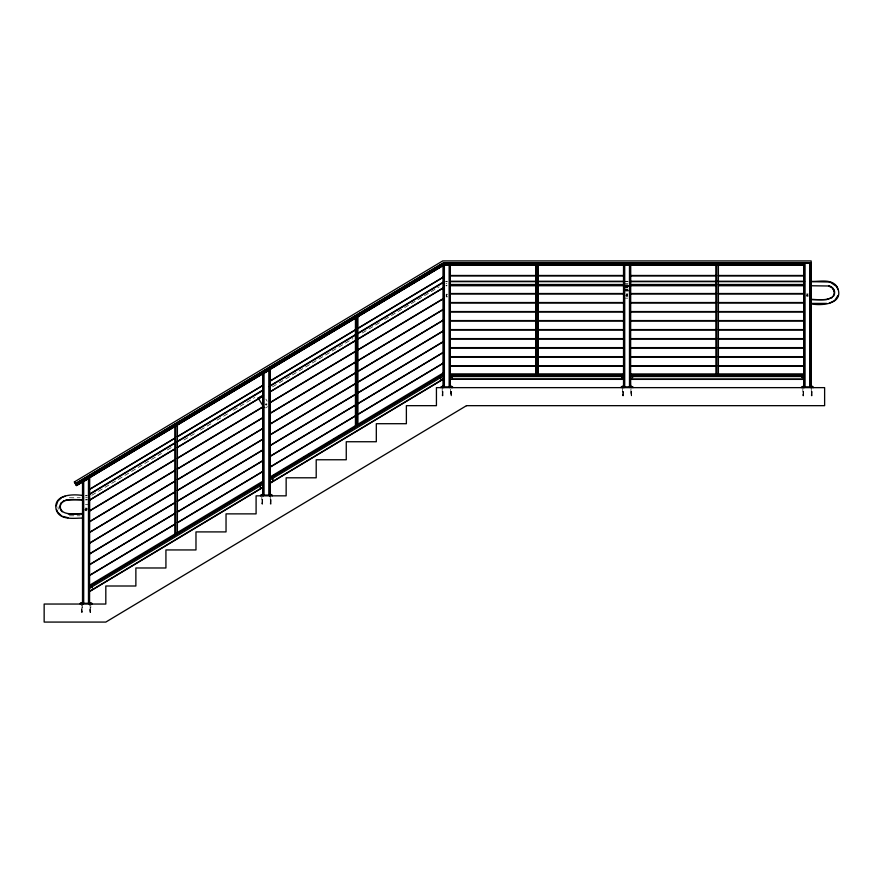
<?xml version="1.0" encoding="UTF-8"?>
<svg xmlns="http://www.w3.org/2000/svg" width="883" height="883" viewBox="0 0 883 883"><rect width="100%" height="100%" fill="white"/><g stroke="black" fill="none" stroke-linecap="round" stroke-linejoin="round"><path stroke-width="0.66" stroke-dasharray="4.42 3.31" d="M86.655 509.204C84.271 508.155 87.108 511.434 86.413 508.917M446.279 295.849C446.875 297.163 446.577 294.127 446.379 295.143M86.689 509.579L85.651 509.778L86.192 508.84M626.599 294.646C625.782 297.383 629.612 294.447 626.753 294.525C625.65 296.489 629.138 295.286 626.974 294.613M82.262 603.288C83.079 615.363 80.684 615.352 81.501 603.288M90.662 603.288C91.49 615.363 89.084 615.352 89.923 603.288M262.516 504.105L262.604 495.087M270.915 504.105L270.993 495.087M442.858 395.904L442.935 386.886M451.257 395.904L451.334 386.886M623.188 395.904L623.277 386.886M631.599 395.904L631.687 386.886M803.53 395.904L803.607 386.886M811.93 395.904L812.007 386.886M265.96 405.087L265.938 403.785M806.885 294.646L807.956 294.646M807.956 295.717L806.885 295.706M91.799 495.286L161.501 453.465M167.406 449.922L172.13 447.085M183.94 439.999L194.58 433.619M200.485 430.076L211.114 423.697M217.019 420.153L227.648 413.774M233.565 410.231L254.823 397.471M272.549 386.842L352.869 338.642M362.328 332.979L380.043 322.339M384.767 319.514L439.105 286.909M265.562 407.924L267.626 406.688M87.218 495.275L85.574 495.529M87.097 495.705L85.574 495.904M445.981 285.485L446.93 285.375M446.047 285.849L446.953 285.75M87.262 499.48L85.618 499.635M87.34 499.855L85.618 500.01M446.986 296.28L446.036 295.551L446.986 294.823M445.738 281.368L447.228 281.269M445.794 281.743L447.228 281.644M625.197 281.269L627.956 281.269M625.186 281.644L627.945 281.644M625.153 283.509L627.912 283.509M625.319 284.779L627.725 284.779M625.319 285.352L630.131 285.352M625.319 285.904L630.131 285.904M625.319 285.96L627.725 285.96M625.319 286.136L630.131 286.136M625.319 287.604L627.725 287.604M625.319 287.913L627.725 287.913M625.319 289.326L627.725 289.326M625.319 289.966L627.725 289.966M625.319 290.11L630.131 290.11M625.319 290.375L627.725 290.375M625.319 290.772L627.725 290.772M625.319 290.96L630.131 290.96M625.319 298.156L627.725 298.156M442.195 391.39L442.924 391.39M450.595 391.39L451.334 391.39M622.526 391.39L623.266 391.39M630.937 391.39L631.676 391.39M802.868 391.39L803.596 391.39M811.267 391.39L812.018 391.39M442.195 392.096L442.924 392.096M450.595 392.096L451.334 392.096M622.526 392.096L623.266 392.096M630.937 392.096L631.676 392.096M802.868 392.096L803.596 392.096M811.267 392.096L812.018 392.096M442.195 392.803L442.924 392.803M450.595 392.803L451.334 392.803M622.526 392.803L623.266 392.803M630.937 392.803L631.676 392.803M802.868 392.803L803.596 392.803M811.267 392.803L812.018 392.803M442.195 393.553L442.924 393.553M450.595 393.553L451.334 393.553M622.526 393.553L623.266 393.553M630.937 393.553L631.676 393.553M802.868 393.553L803.596 393.553M811.267 393.553L812.018 393.553M442.195 394.304L442.924 394.304M450.595 394.304L451.334 394.304M622.526 394.304L623.266 394.304M630.937 394.304L631.676 394.304M802.868 394.304L803.596 394.304M811.267 394.304L812.018 394.304M442.195 395.054L442.924 395.054M450.595 395.054L451.334 395.054M622.526 395.054L623.266 395.054M630.937 395.054L631.676 395.054M802.868 395.054L803.596 395.054M811.267 395.054L812.018 395.054M442.184 386.886L442.184 395.805L442.924 395.805M450.606 389.138L450.584 395.805L451.334 395.805M622.515 386.886L622.515 395.805L623.266 395.805M630.926 389.138L630.926 395.805L631.676 395.805M802.857 386.886L802.857 395.805L803.596 395.805M811.278 386.886L811.256 395.805L812.018 395.805M69.426 497.769L80.21 497.769M261.854 499.601L262.582 499.601M270.264 499.601L271.004 499.601M261.854 500.297L262.582 500.297M270.264 500.297L271.004 500.297M261.854 501.003L262.582 501.003M270.264 501.003L271.004 501.003M261.854 501.754L262.582 501.754M270.264 501.754L271.004 501.754M261.854 502.504L262.582 502.504M270.264 502.504L271.004 502.504M261.854 503.255L262.582 503.255M270.264 503.255L271.004 503.255M261.843 495.087L261.843 504.005L262.582 504.005M270.264 495.087L270.242 504.005L271.004 504.005M85.508 504.348L89.117 504.348M69.415 515.804L80.066 515.804M81.523 607.802L82.251 607.802M89.923 607.802L90.662 607.802M81.523 608.508L82.251 608.508M89.923 608.508L90.662 608.508M81.523 609.204L82.251 609.204M89.923 609.204L90.662 609.204M81.523 609.954L82.251 609.954M89.923 609.954L90.662 609.954M81.523 610.705L82.251 610.705M89.923 610.705L90.662 610.705M81.523 611.466L82.251 611.466M89.923 611.466L90.662 611.466M81.523 612.217L82.251 612.217M89.923 612.217L90.662 612.217M806.643 293.862L808.144 293.862M626.345 293.862L627.857 293.862M446.014 294.238L447.515 294.238M627.857 296.478L626.345 296.478L625.594 295.165M806.632 296.478L808.144 296.478M446.003 296.854L447.515 296.854M85.331 508.111L86.843 508.111L87.594 509.414M86.843 510.716L85.331 510.716L84.58 509.414M265.871 399.116L267.141 401.224M266.026 404.083L266.037 404.789L266.081 404.138M266.832 403.674L266.865 405.176M58.344 509.116A10.077 9.018 0 0 1 58.002 506.787M87.262 497.582A7.472 7.472 0 0 1 85.596 497.769M446.047 283.586A8.929 8.929 0 0 1 446.842 283.509M626.555 295.099C627.548 297.218 628.089 293.322 626.555 295.099M85.386 509.226C86.313 512.107 87.627 507.195 85.386 509.226M806.852 295.021L807.956 294.955L806.885 294.955M807.956 295.397L806.841 295.253L807.956 295.397M630.131 286.655L625.319 286.655L630.131 286.699"/><path stroke-width="1.32" d="M82.859 495.529C73.223 493.906 52.936 494.215 56.148 509.59C59.481 520.661 73.907 518.122 82.516 518.056M56.247 505.816L57.792 501.213L61.324 497.891M60.982 503.178C59.238 505.948 59.591 509.392 62.263 511.82M833.629 296.037C836.212 291.997 833.828 286.931 828.64 285.628M838.022 295.452L834.821 300.341M60.905 503.343L63.94 500.639M832.426 297.45L826.389 299.668L811.002 299.668M834.016 300.904L829.545 303.068M811.002 386.886L811.179 260.949L442.714 260.927L74.304 481.975L76.435 485.518L443.189 265.353M76.589 482.902L268.244 367.913M274.149 364.37L269.072 367.416L270.187 369.26M274.955 363.884L442.074 263.609M76.678 483.067L88.841 475.771M90.011 475.065L442.019 263.862M75.508 483.983L443.365 263.277L811.179 263.277M75.938 484.69L443.189 264.293M76.468 485.22L443.189 265.176M76.479 485.595L443.189 265.573M89.658 489.215L175.132 437.935M177.384 436.577L262.858 385.297M269.999 381.014L355.463 329.734M357.725 328.377L443.2 277.096M89.658 489.425L175.132 438.145M177.384 436.798L262.858 385.507M269.999 381.224L355.463 329.944M357.725 328.586L443.2 277.306M89.492 494.061L263.145 389.878M270.231 385.617L443.785 281.82M89.68 494.392L174.735 443.354M177.097 441.941L263.333 390.198M269.238 386.655L443.906 282.174M259.271 397.471L261.335 396.224M258.333 398.244L263.487 395.142M89.658 499.966L175.132 448.674M177.384 447.328L262.858 396.037M269.999 391.754L355.463 340.474M357.725 339.127L443.2 287.836M89.658 500.175L175.132 448.895M177.384 447.538L262.858 396.257M269.999 391.975L355.463 340.683M357.725 339.337L443.2 288.057M89.658 510.771L175.132 459.491M177.384 458.134L262.858 406.853M269.999 402.571L355.463 351.291M357.725 349.933L443.2 298.653M89.658 510.981L175.132 459.701M177.384 458.354L262.858 407.063M269.999 402.78L355.463 351.5M357.725 350.143L443.2 298.862M89.658 521.522L175.132 470.231M177.384 468.884L262.858 417.593M269.999 413.31L355.463 362.03M357.725 360.683L443.2 309.392M89.658 521.732L175.132 470.451M177.384 469.094L262.858 417.814M269.999 413.531L355.463 362.24M357.725 360.893L443.2 309.613M89.658 532.261L175.132 480.981M177.384 479.624L262.858 428.343M269.999 424.061L355.463 372.781M357.725 371.423L443.2 320.143M89.658 532.471L175.132 481.191M177.384 479.844L262.858 428.553M269.999 424.27L355.463 372.99M357.725 371.633L443.2 320.352M89.658 543.012L175.132 491.721M177.384 490.374L262.858 439.083M269.999 434.8L355.463 383.52M357.725 382.173L443.2 330.882M89.658 543.222L175.132 491.941M177.384 490.584L262.858 439.304M269.999 435.021L355.463 383.73M357.725 382.383L443.2 331.103M89.658 553.751L175.132 502.471M177.384 501.114L262.858 449.833M269.999 445.551L355.463 394.271M357.725 392.913L443.2 341.633M89.658 553.961L175.132 502.681M177.384 501.334L262.858 450.043M269.999 445.76L355.463 394.48M357.725 393.123L443.2 341.842M89.658 564.502L175.132 513.211M177.384 511.864L262.858 460.573M269.999 456.29L355.463 405.01M357.725 403.663L443.2 352.372M89.658 564.712L175.132 513.431M177.384 512.074L262.858 460.794M269.999 456.511L355.463 405.22M357.725 403.873L443.2 352.593M89.658 575.241L175.132 523.961M177.384 522.604L262.858 471.323M269.999 467.041L355.463 415.761M357.725 414.403L443.2 363.123M89.658 575.451L175.132 524.171M177.384 522.824L262.858 471.533M269.999 467.25L355.463 415.97M357.725 414.613L443.2 363.332M89.658 585.208L262.858 481.202M269.999 477.008L443.2 373.001M273.531 475.661L275.882 474.248M279.425 472.129L281.776 470.716M284.138 469.303L287.67 467.184M291.202 465.065L293.553 463.641M297.096 461.522L299.447 460.109M301.809 458.696L305.341 456.577M308.873 454.458L311.235 453.045M314.767 450.926L317.118 449.513M319.48 448.089L323.012 445.97M326.544 443.851L328.906 442.438M332.438 440.319L334.8 438.906M337.151 437.493L340.683 435.374M89.658 586.345L262.858 482.339M269.999 478.144L443.2 374.127M89.658 586.522L262.858 482.604M269.999 478.321L443.2 374.403M89.658 588.221L262.858 484.303M269.999 480.01L443.189 376.092M89.658 591.29L262.858 487.195M269.999 483.089L443.2 378.995M89.658 591.511L262.858 487.471M269.999 483.31L443.2 379.271M62.141 497.328L65.066 496.257M65.883 499.899L82.936 499.635M811.179 262.902L443.189 262.814L443.189 265.463M443.189 263.002L803.872 263.002M443.189 263.973L803.872 264.017L443.189 264.05M443.409 264.403L450.054 264.403L450.054 375.871M443.189 264.734L803.872 264.734M443.189 264.878L803.872 264.878L443.189 265.066M450.33 275.485L536.08 275.485M538.056 275.485L623.806 275.485M630.672 275.485L716.411 275.485M718.398 275.485L804.137 275.485M450.33 275.86L536.08 275.86M538.056 275.86L623.806 275.86M630.672 275.86L716.411 275.86M718.398 275.86L804.137 275.86M449.988 281.269L623.817 281.269M629.336 281.269L804.545 281.269M810.064 281.269C818.795 282.229 831.267 277.891 837.194 286.942M449.988 281.644L623.806 281.644M630.705 281.644L716.234 281.644M718.994 281.644L804.534 281.644M810.042 281.644L829.567 281.997M450.33 284.503L536.08 284.503M538.056 284.503L623.806 284.503M630.672 284.503L716.411 284.503M718.398 284.503L804.137 284.503M450.33 284.878L536.08 284.878M538.056 284.878L623.806 284.878M630.672 284.878L716.411 284.878M718.398 284.878L804.137 284.878M450.032 285.739L623.729 285.739M630.617 285.739L716.091 285.739M718.85 285.739L804.314 285.739M809.832 285.739L828.552 285.993L832.106 287.825L834.148 291.004L833.364 289.293M450.33 293.52L536.08 293.52M538.056 293.52L623.806 293.52M630.672 293.52L716.411 293.52M718.398 293.52L804.137 293.52M450.33 293.896L536.08 293.896M538.056 293.896L623.806 293.896M630.672 293.896L716.411 293.896M718.398 293.896L804.137 293.896M811.002 299.282C818.155 299.613 836.146 302.085 834.049 290.772M450.33 302.538L536.08 302.538M538.056 302.538L623.806 302.538M630.672 302.538L716.411 302.538M718.398 302.538L804.137 302.538M450.33 302.913L536.08 302.913M538.056 302.913L623.806 302.913M630.672 302.913L716.411 302.913M718.398 302.913L804.137 302.913M811.002 303.41L826.609 303.41M811.002 303.796C822.25 306.246 845.208 303.697 837.095 286.732M450.33 311.556L536.08 311.556M538.056 311.556L623.806 311.556M630.672 311.556L716.411 311.556M718.398 311.556L804.137 311.556M450.33 311.931L536.08 311.931M538.056 311.931L623.806 311.931M630.672 311.931L716.411 311.931M718.398 311.931L804.137 311.931M450.33 320.573L536.08 320.573M538.056 320.573L623.806 320.573M630.672 320.573L716.411 320.573M718.398 320.573L804.137 320.573M450.33 320.948L536.08 320.948M538.056 320.948L623.806 320.948M630.672 320.948L716.411 320.948M718.398 320.948L804.137 320.948M450.33 329.591L536.08 329.591M538.056 329.591L623.806 329.591M630.672 329.591L716.411 329.591M718.398 329.591L804.137 329.591M450.33 329.966L536.08 329.966M538.056 329.966L623.806 329.966M630.672 329.966L716.411 329.966M718.398 329.966L804.137 329.966M450.33 338.608L536.08 338.608M538.056 338.608L623.806 338.608M630.672 338.608L716.411 338.608M718.398 338.608L804.137 338.608M450.33 338.984L536.08 338.984M538.056 338.984L623.806 338.984M630.672 338.984L716.411 338.984M718.398 338.984L804.137 338.984M450.33 347.626L536.08 347.626M538.056 347.626L623.806 347.626M630.672 347.626L716.411 347.626M718.398 347.626L804.137 347.626M450.33 348.001L536.08 348.001M538.056 348.001L623.806 348.001M630.672 348.001L716.411 348.001M718.398 348.001L804.137 348.001M450.33 356.644L536.08 356.644M538.056 356.644L623.806 356.644M630.672 356.644L716.411 356.644M718.398 356.644L804.137 356.644M450.33 357.019L536.08 357.019M538.056 357.019L623.806 357.019M630.672 357.019L716.411 357.019M718.398 357.019L804.137 357.019M450.33 365.661L536.08 365.661M538.056 365.661L623.806 365.661M630.672 365.661L716.411 365.661M718.398 365.661L804.137 365.661M450.33 366.037L536.08 366.037M538.056 366.037L623.806 366.037M630.672 366.037L716.411 366.037M718.398 366.037L804.137 366.037M450.33 373.895L623.53 373.895M630.672 373.962L803.872 373.895M450.33 374.867L623.53 374.944M630.672 374.944L803.872 374.867M450.33 375.087L623.53 375.087M630.672 375.087L803.872 375.087M450.33 376.544L623.53 376.544M630.672 376.544L803.872 376.544M450.33 379.182L623.53 379.039M630.672 379.182L803.872 379.182M450.33 379.271L623.53 379.37M630.672 379.37L803.872 379.37M630.528 386.324L632.051 386.886M803.971 386.324L802.47 386.886M262.957 494.524L261.456 495.087M82.936 500.01C76.048 499.59 60.519 497.615 60.265 506.853C60.817 516.136 75.607 513.542 82.516 513.553M68.19 513.928L82.516 513.928M89.514 602.725L91.037 603.288M67.969 517.681L62.196 516.279M830.528 282.35L836.157 286.213M61.38 515.727L57.748 512.295L56.523 509.513M258.035 397.736L263.84 407.405M88.742 475.617L89.856 477.471M74.47 481.886L76.589 485.418M836.863 287.118L837.967 289.503M813.265 387.637L813.265 386.886L801.609 386.886L801.609 387.637M812.371 386.886L812.393 386.324L810.87 386.886M812.007 386.324L812.007 386.886M811.245 386.324L811.245 386.886M810.726 262.814L810.726 386.886M810.462 386.886L810.462 387.637M810.417 285.551L810.417 298.156M810.263 262.814L810.263 386.886M809.821 262.814L809.821 386.886M805.053 262.814L805.053 386.886M804.402 386.886L804.402 387.637M804.148 262.814L804.148 386.886M803.872 262.814L803.971 386.886M803.596 386.324L803.596 386.886M802.846 386.324L802.835 386.886M718.398 265.077L718.398 374.392M718.21 265.077L718.21 374.392M716.334 265.077L716.444 374.392M716.146 265.077L716.146 374.392M632.923 387.637L632.923 386.886L621.279 386.886L621.279 387.637M631.676 386.324L631.676 386.886M630.672 264.403L630.55 386.886L630.385 378.63M630.385 375.871L630.385 264.403L623.817 264.403L623.817 386.886M630.131 285.551L630.131 298.156M630.131 386.886L630.131 387.637M629.491 264.403L629.491 386.886M624.711 264.403L624.711 386.886M624.071 386.886L624.071 387.637M623.63 386.886L622.129 386.324L622.129 386.886M623.53 262.814L623.53 386.886M623.255 386.324L623.255 386.886M622.504 386.324L622.504 386.886M538.056 265.077L538.056 374.392M537.868 265.077L537.868 374.392M535.992 265.077L535.992 374.392M535.804 265.077L535.804 374.392M452.582 387.637L452.582 386.886L440.937 386.886L440.937 387.637M451.71 386.886L451.71 386.324L450.198 386.886M451.323 386.324L451.334 386.886M450.584 386.324L450.573 386.886M450.33 264.403L450.33 386.886M450.054 378.63L450.054 386.886M449.789 386.886L449.789 387.637M449.149 264.403L449.149 386.886M444.37 264.403L444.37 386.886M443.73 386.886L443.73 387.637M443.476 265.783L443.476 374.502M443.476 378.63L443.476 386.886M443.288 386.886L443.299 386.324L441.798 386.886M443.189 265.783L443.189 386.886M442.924 386.324L442.924 386.886M357.725 425.153L357.725 317.129L355.463 318.476L355.463 426.5M357.538 317.24L357.538 425.264M356.257 318.012L356.092 426.125M355.772 318.299L355.772 426.312M355.65 318.366L355.65 426.39M272.251 495.838L272.251 495.087L260.606 495.087L260.606 495.838M271.379 495.087L271.379 494.524L269.856 495.087M271.004 494.524L270.982 495.087M270.253 494.524L270.253 495.087M269.999 495.838L269.999 369.712L262.88 373.984L262.957 495.087M269.712 369.878L269.712 495.087M268.807 370.419L268.807 495.087M264.039 373.288L264.039 495.087M263.399 495.087L263.421 495.838M263.134 373.829L263.134 482.681M263.134 486.82L263.134 495.087M262.582 494.524L262.582 495.087M261.832 494.524L261.832 495.087M177.384 533.354L177.384 425.33L175.132 426.688L175.132 534.701M177.196 425.44L177.196 533.464M175.32 426.566L175.32 533.222M91.909 604.038L91.909 603.288L80.265 603.288L80.265 604.038M90.651 602.725L90.662 603.288M89.911 602.725L89.911 603.288M89.536 603.288L89.658 477.913L82.538 482.184L82.516 603.288M89.371 478.089L89.371 603.288M89.117 603.288L89.117 604.038M88.477 478.619L88.477 603.288M83.697 481.489L83.697 603.288M83.057 603.288L83.057 604.038M82.803 482.03L82.803 603.288M82.627 603.288L81.115 602.725L81.126 603.288M82.251 602.725L82.24 603.288M81.49 602.725L81.501 603.288M451.732 376.655L452.251 377.549L451.732 376.655M621.544 376.655L622.062 377.549L621.544 376.655M632.062 376.655L632.581 377.549L632.062 376.655M801.885 376.655L802.404 377.549L801.885 376.655M92.34 586.731L92.351 587.769L92.34 586.731M260.22 486.003L260.231 487.041L260.22 486.003M440.551 377.803L440.573 378.84L440.551 377.803M272.67 478.928L272.692 479.966L272.67 478.928M466.489 405.672L105.817 622.074L44.15 622.074L44.15 604.038L105.817 604.038L105.817 586.003L135.872 586.003L135.872 567.979L165.927 567.979L165.927 549.943L195.982 549.943L195.982 531.908L226.037 531.908L226.037 513.873L256.092 513.873L256.092 495.838L286.147 495.838L286.147 477.802L316.202 477.802L316.202 459.767L346.257 459.767L346.257 441.743L376.313 441.743L376.313 423.708L406.379 423.708L406.379 405.672L436.434 405.672L436.434 387.637L824.623 387.637L824.623 405.672L466.489 405.672M630.926 386.886L630.926 386.324L630.904 386.886M442.173 386.886L442.173 386.324L442.162 386.886M269.458 495.838L269.458 495.087L269.425 495.838"/></g></svg>
